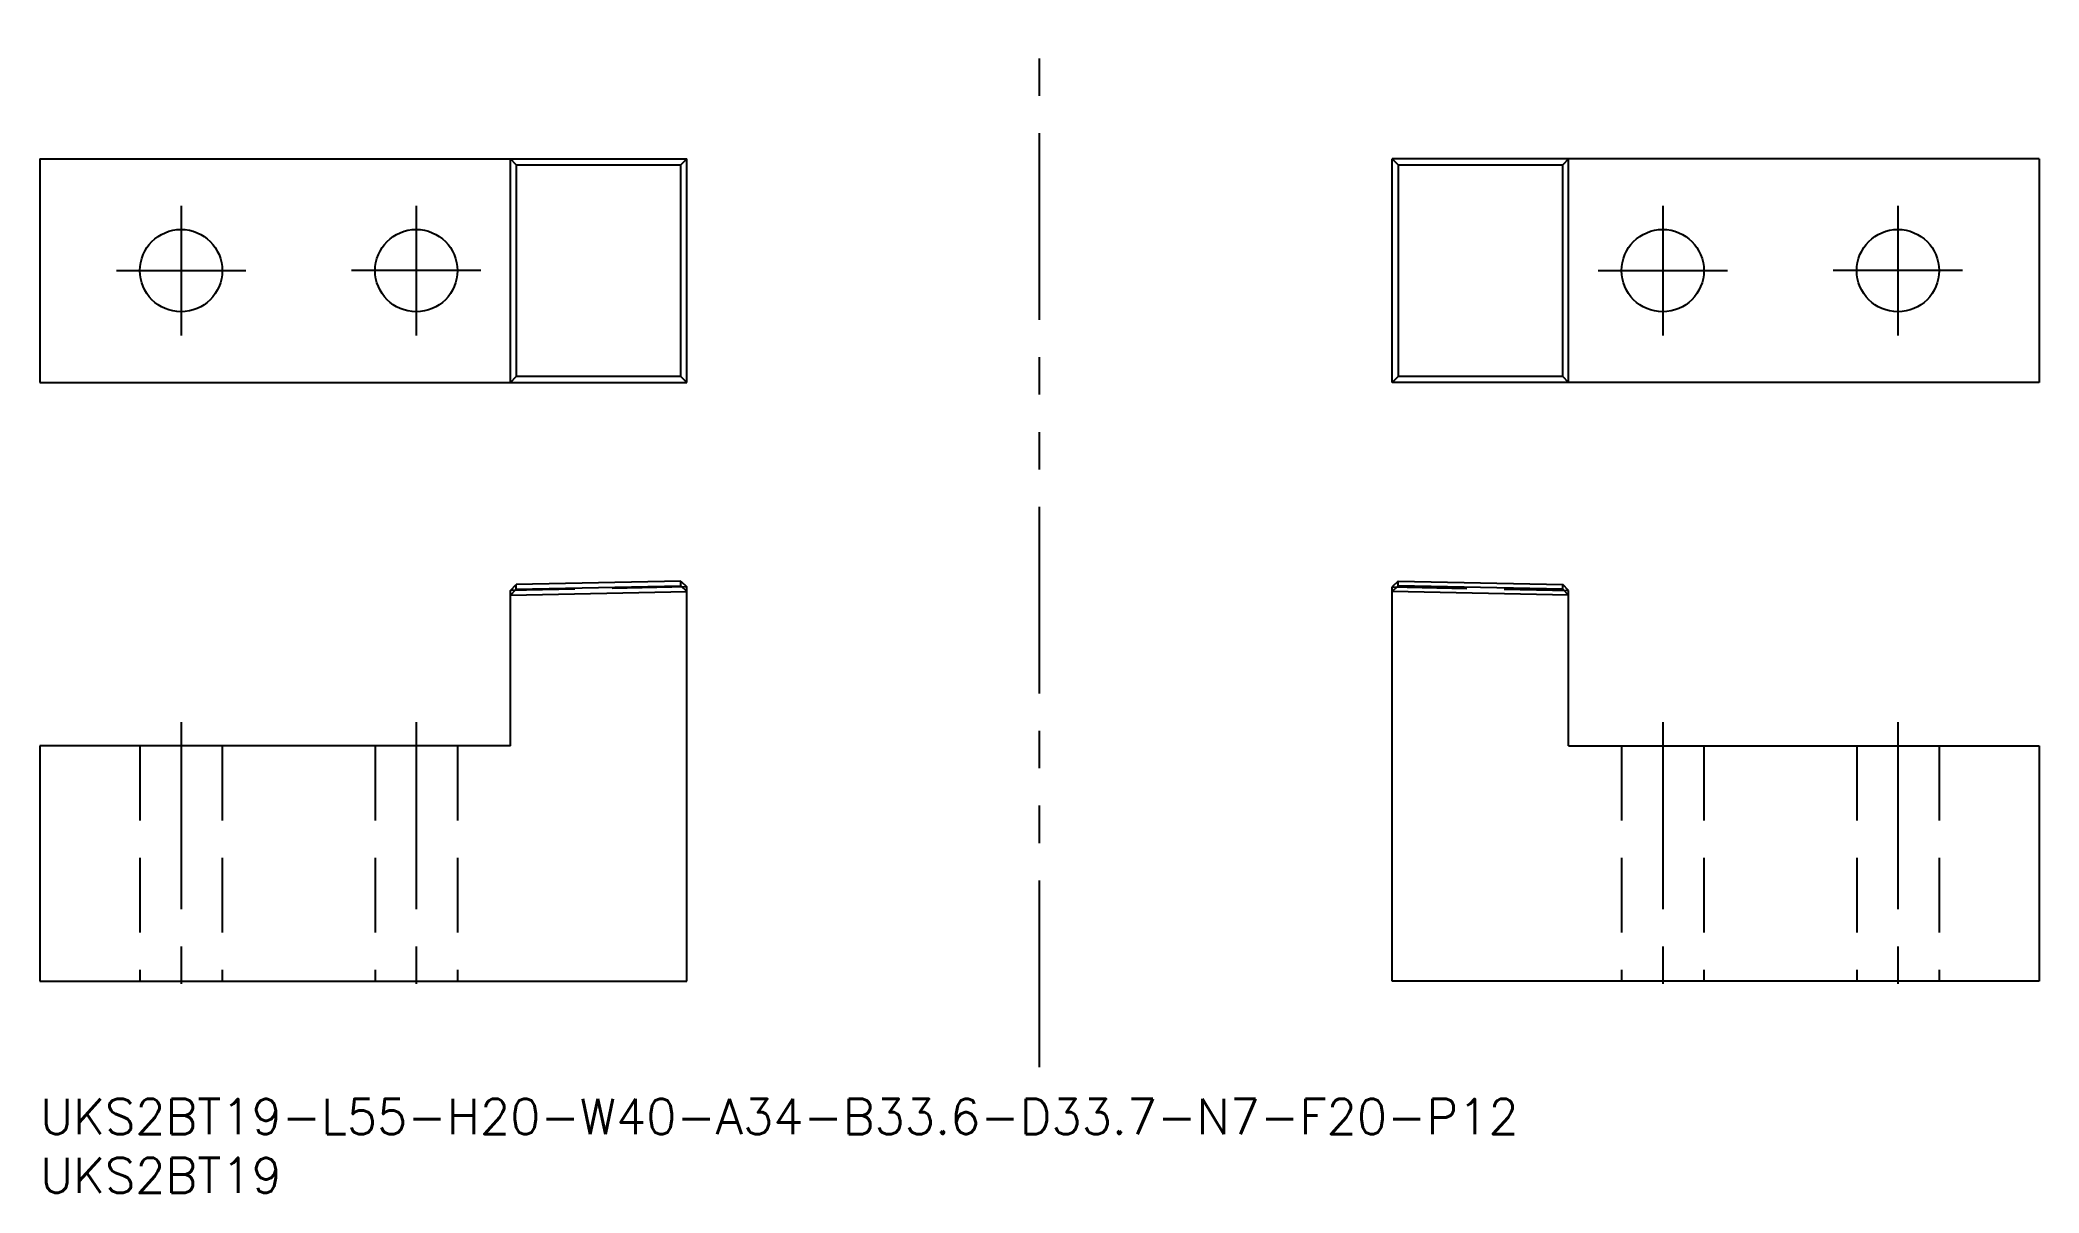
# Model space of a CAD drawing. Extents: x 0 to 170, y -8 to 90.
import ezdxf

# ---------------------------------------------------------------- set-up
doc = ezdxf.new("R2010")
doc.units = 0
doc.header["$LTSCALE"] = 0.5
for name, pattern in [('CENTER', [50.8, 31.75, -6.35, 6.35, -6.35]), ('DASHED', [19.05, 12.7, -6.35]), ('PHANTOM', [63.5, 31.75, -6.35, 6.35, -6.35, 6.35, -6.35])]:
    doc.linetypes.add(name, pattern=pattern)
for name, color, linetype in [('MSM_CENTER', 1, 'CENTER'), ('MSM_CONTINUOUS', 7, 'CONTINUOUS'), ('MSM_DASHED', 4, 'DASHED'), ('MSM_IMAGINARY', 6, 'PHANTOM'), ('MSM_PART_NUMBER', 7, 'CONTINUOUS')]:
    doc.layers.add(name, color=color, linetype=linetype)
doc.styles.get("Standard").update_dxf_attribs({"font": 'txt.shx', "height": 3, "bigfont": 'bigfont.shx'})

msp = doc.modelspace()

# ---------------------------------------------------------------- linework, layer by layer
at = {"layer": 'MSM_CENTER'}
for p, q in [((12, 75.88), (12, 64.88)), ((32, 75.88), (32, 64.88)), ((138, 75.88), (138, 64.88)), ((158, 75.88), (158, 64.88)), ((6.5, 70.38), (17.5, 70.38)), ((37.5, 70.38), (26.5, 70.38)), ((132.5, 70.38), (143.5, 70.38)), ((163.5, 70.38), (152.5, 70.38)), ((12, 32), (12, 8)), ((32, 32), (32, 8)), ((138, 32), (138, 8)), ((158, 32), (158, 8))]:
    msp.add_line(p, q, dxfattribs=at)
at = {"layer": 'MSM_CONTINUOUS'}
for p, q in [((0, 79.88), (55, 79.88)), ((0, 79.88), (0, 60.88)), ((40, 60.88), (40, 79.88)), ((40.5, 79.38), (40, 79.88)), ((40.5, 79.38), (40.5, 61.38)), ((40.5, 79.38), (54.5, 79.38)), ((55, 79.88), (54.5, 79.38)), ((54.5, 61.38), (54.5, 79.38)), ((55, 60.88), (55, 79.88)), ((170, 79.88), (115, 79.88)), ((115, 60.88), (115, 79.88)), ((115.5, 79.38), (115, 79.88)), ((115.5, 79.38), (115.5, 61.38)), ((115.5, 79.38), (129.5, 79.38)), ((130, 79.88), (129.5, 79.38)), ((129.5, 61.38), (129.5, 79.38)), ((130, 60.88), (130, 79.88)), ((170, 79.88), (170, 60.88)), ((40, 60.88), (40.5, 61.38)), ((54.5, 61.38), (40.5, 61.38)), ((55, 60.88), (54.5, 61.38)), ((115, 60.88), (115.5, 61.38)), ((129.5, 61.38), (115.5, 61.38)), ((130, 60.88), (129.5, 61.38)), ((0, 60.88), (55, 60.88)), ((170, 60.88), (115, 60.88)), ((40, 43.2), (40.5, 43.7)), ((40, 42.8), (40.5, 43.32)), ((40, 30), (40, 43.2)), ((40, 42.8), (55, 43.1)), ((54.5, 43.98), (40.5, 43.7)), ((40.5, 43.32), (40.5, 43.7)), ((40.5, 43.32), (54.5, 43.6)), ((54.5, 43.6), (54.5, 43.98)), ((54.5, 43.98), (55, 43.5)), ((55, 43.1), (54.5, 43.6)), ((55, 10), (55, 43.5)), ((115.5, 43.98), (115, 43.5)), ((115, 43.1), (115.5, 43.6)), ((115, 10), (115, 43.5)), ((130, 42.8), (115, 43.1)), ((115.5, 43.98), (129.5, 43.7)), ((115.5, 43.6), (115.5, 43.98)), ((129.5, 43.32), (115.5, 43.6)), ((130, 43.2), (129.5, 43.7)), ((129.5, 43.32), (129.5, 43.7)), ((130, 42.8), (129.5, 43.32)), ((130, 30), (130, 43.2)), ((40, 30), (0, 30)), ((0, 30), (0, 10)), ((130, 30), (170, 30)), ((170, 30), (170, 10)), ((0, 10), (55, 10)), ((170, 10), (115, 10))]:
    msp.add_line(p, q, dxfattribs=at)
for centre in [(12, 70.38), (32, 70.38), (138, 70.38), (158, 70.38)]:
    msp.add_circle(centre, 3.5, dxfattribs=at)
at = {"layer": 'MSM_DASHED'}
for p, q in [((55, 43.5), (40, 43.2)), ((115, 43.5), (130, 43.2)), ((8.5, 30), (8.5, 10)), ((15.5, 30), (15.5, 10)), ((28.5, 30), (28.5, 10)), ((35.5, 30), (35.5, 10)), ((134.5, 30), (134.5, 10)), ((141.5, 30), (141.5, 10)), ((154.5, 30), (154.5, 10)), ((161.5, 30), (161.5, 10))]:
    msp.add_line(p, q, dxfattribs=at)
at = {"layer": 'MSM_IMAGINARY'}
msp.add_line((85, 2.69), (85, 89.98), dxfattribs=at)

# ---------------------------------------------------------------- texts
at = {"layer": 'MSM_PART_NUMBER'}
for s, p in [('UKS2BT19-L55-H20-W40-A34-B33.6-D33.7-N7-F20-P12', (0, -3)), ('UKS2BT19', (0, -8))]:
    msp.add_text(s, height=3, dxfattribs=at).set_placement(p)

doc.saveas('drawing.dxf')
